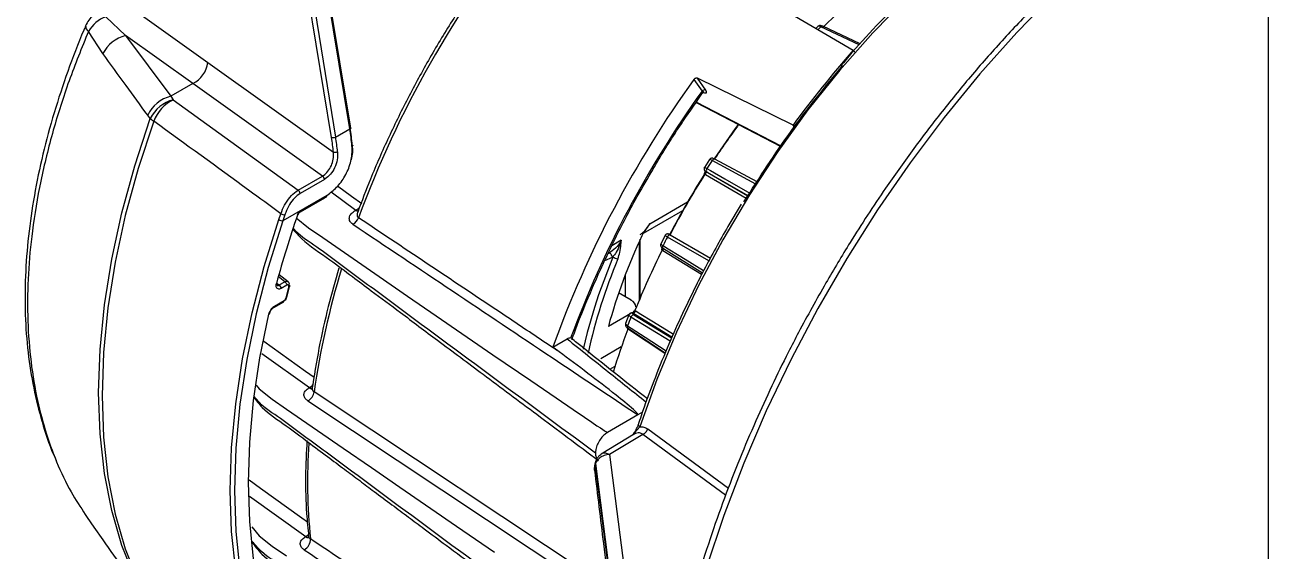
# Model space of a CAD drawing. Extents: x 16.7 to 113.1, y 4.5 to 84.5.
# Drawn here: x 18.045 to 22.467, y 68.79 to 70.662 of the extents above; entities that cross this region are included whole.
import ezdxf

# ---------------------------------------------------------------- set-up
doc = ezdxf.new("R2010")
doc.units = 0
doc.header["$MEASUREMENT"] = 0
doc.layers.add('OBJECT', color=7, linetype='CONTINUOUS')

msp = doc.modelspace()

# ---------------------------------------------------------------- linework, layer by layer
at = {"layer": 'OBJECT'}
for p, q in [((22.4673, 72.3413), (22.4673, 65.4737)), ((19.2007, 70.2921), (19.0162, 71.4208)), ((19.2041, 70.2943), (19.0196, 71.423)), ((19.1361, 70.2611), (18.9516, 71.3899)), ((18.966, 71.3918), (19.1505, 70.2631)), ((18.3716, 70.7604), (18.6962, 70.5287)), ((20.6693, 70.7609), (20.9912, 70.5716)), ((18.3331, 70.6909), (18.4032, 70.6239)), ((18.3222, 70.5599), (18.2712, 70.6389)), ((18.4032, 70.6239), (18.564, 70.4081)), ((18.6422, 70.4533), (18.4032, 70.6239)), ((20.8651, 70.6562), (20.8585, 70.6497)), ((21.0122, 70.5909), (20.8764, 70.6551)), ((21.0159, 70.5949), (20.8839, 70.6573)), ((20.9912, 70.5716), (20.9955, 70.5655)), ((18.6962, 70.5287), (19.1429, 70.2097)), ((18.6422, 70.4533), (18.564, 70.4081)), ((19.1036, 70.1238), (18.6422, 70.4533)), ((20.4248, 70.4676), (20.4538, 70.4264)), ((20.7774, 70.3056), (20.4372, 70.4721)), ((20.4667, 70.43), (20.4372, 70.4721)), ((18.564, 70.4081), (18.5732, 70.3958)), ((18.5732, 70.3958), (19.0173, 70.0739)), ((20.4325, 70.3858), (20.7343, 70.2298)), ((20.735, 70.2309), (20.4333, 70.3868)), ((18.4912, 70.3289), (18.482, 70.3413)), ((19.1505, 70.2631), (19.2007, 70.2921)), ((20.7821, 70.2989), (20.7774, 70.3056)), ((20.4806, 70.1836), (20.4622, 70.1551)), ((20.6499, 70.1033), (20.4997, 70.1842)), ((20.4643, 70.1423), (20.4647, 70.1419)), ((20.4643, 70.1381), (20.4649, 70.1389)), ((20.4647, 70.1419), (20.4646, 70.142)), ((20.4647, 70.1419), (20.4657, 70.1412)), ((20.4657, 70.1412), (20.6169, 70.0538)), ((20.6173, 70.0543), (20.4713, 70.1387)), ((20.645, 70.0959), (20.4897, 70.1796)), ((19.0173, 70.0739), (19.1036, 70.1238)), ((19.1108, 70.1126), (19.0244, 70.0628)), ((20.4658, 70.1289), (20.4634, 70.1306)), ((20.611, 70.0449), (20.4658, 70.1289)), ((19.1193, 70.0553), (18.9632, 69.9652)), ((19.0276, 70.0023), (19.114, 70.0521)), ((19.1343, 70.0679), (19.2228, 70.0034)), ((19.0256, 69.9977), (19.112, 70.0475)), ((20.2676, 69.9544), (20.4023, 70.0322)), ((20.593, 70.0244), (20.5457, 69.9455)), ((18.9489, 69.9697), (18.9558, 69.9904)), ((18.97, 69.9861), (18.9632, 69.9652)), ((19.2228, 70.0034), (19.2208, 70.0022)), ((19.2282, 69.9962), (19.2281, 69.995)), ((20.245, 69.9211), (20.385, 70.0019)), ((20.3401, 69.9158), (20.3388, 69.9164)), ((20.3394, 69.916), (20.3388, 69.9164)), ((20.3407, 69.9155), (20.3394, 69.916)), ((20.3399, 69.9159), (20.3407, 69.9155)), ((20.3407, 69.9155), (20.484, 69.8329)), ((20.1662, 69.8959), (20.1331, 69.8768)), ((20.2298, 69.8904), (20.2298, 69.6846)), ((20.2342, 69.695), (20.2342, 69.8999)), ((20.3226, 69.9133), (20.3071, 69.8831)), ((20.4782, 69.8224), (20.3306, 69.9074)), ((20.3413, 69.9136), (20.4833, 69.8318)), ((20.1084, 69.8237), (20.1357, 69.836)), ((20.1202, 69.849), (20.1267, 69.8528)), ((20.1357, 69.836), (20.1362, 69.8363)), ((20.3141, 69.8589), (20.3118, 69.8607)), ((20.4522, 69.7737), (20.3141, 69.8589)), ((20.3162, 69.8662), (20.4555, 69.7803)), ((18.9423, 69.7425), (18.9497, 69.737)), ((18.9699, 69.7486), (18.9464, 69.7666)), ((18.9814, 69.7486), (18.9495, 69.7732)), ((18.9497, 69.737), (18.9699, 69.7486)), ((20.1803, 69.7724), (20.1803, 69.6952)), ((18.9769, 69.7363), (18.9568, 69.7247)), ((18.974, 69.6913), (18.9837, 69.7294)), ((18.9767, 69.693), (18.9878, 69.7367)), ((20.2011, 69.6833), (20.1572, 69.7086)), ((18.931, 69.6575), (18.9312, 69.6575)), ((18.9312, 69.6575), (18.9657, 69.6775)), ((18.9332, 69.6621), (18.9672, 69.6817)), ((20.2004, 69.6355), (20.1205, 69.5894)), ((20.1939, 69.6309), (20.1818, 69.5998)), ((20.3406, 69.5372), (20.201, 69.6231)), ((20.2074, 69.6366), (20.2064, 69.6373)), ((20.3467, 69.5509), (20.2074, 69.6366)), ((20.2102, 69.6416), (20.2099, 69.6409)), ((20.2115, 69.6311), (20.3457, 69.5486)), ((20.2153, 69.6458), (20.2179, 69.6445)), ((20.1922, 69.5784), (20.1899, 69.5803)), ((20.1905, 69.5829), (20.323, 69.496)), ((20.322, 69.4934), (20.1922, 69.5784)), ((19.9229, 69.5158), (19.9741, 69.5453)), ((20.0938, 69.476), (20.1661, 69.5178)), ((18.888, 69.4936), (19.0575, 69.3726)), ((19.9454, 69.4992), (19.9229, 69.5158)), ((20.1262, 69.4378), (20.1429, 69.4474)), ((19.0575, 69.3726), (19.0557, 69.3715)), ((19.0516, 69.3252), (20.0696, 68.6498)), ((20.2255, 69.2751), (20.1173, 69.2126)), ((20.242, 69.2846), (20.2255, 69.2751)), ((20.2156, 69.2085), (20.0947, 69.1352)), ((20.2117, 69.2111), (20.2072, 69.2035)), ((20.2081, 69.204), (20.2135, 69.211)), ((20.2176, 69.2091), (20.2083, 69.2039)), ((20.2135, 69.211), (20.2321, 69.2325)), ((20.2608, 69.225), (20.5475, 69.0149)), ((20.2434, 69.2056), (20.1243, 69.1343)), ((20.5377, 68.9897), (20.2434, 69.2056)), ((20.1243, 69.1343), (20.1241, 69.1343)), ((20.1243, 69.1343), (20.1981, 68.5599)), ((20.0735, 69.0957), (20.1466, 68.5175)), ((20.0754, 69.1022), (20.1484, 68.5249)), ((18.8446, 68.9863), (19.0443, 68.8424)), ((18.2601, 68.9207), (18.267, 68.9097)), ((18.2667, 68.9095), (18.2902, 68.8759)), ((18.2902, 68.876), (18.3222, 68.8303)), ((19.0443, 68.8424), (19.0425, 68.8414))]:
    msp.add_line(p, q, dxfattribs=at)
at = {"layer": 'OBJECT', "flags": 128}
for points in [[(22.274, 71.2348), (22.1298, 71.1347), (21.987, 71.0242), (21.8461, 70.9036), (21.7079, 70.7736), (21.573, 70.6347), (21.4419, 70.4876), (21.3154, 70.3329), (21.194, 70.1715), (21.0783, 70.004), (20.9688, 69.8312), (20.866, 69.6539), (20.7704, 69.473), (20.6824, 69.2892), (20.6025, 69.1035), (20.531, 68.9167), (20.4683, 68.7296), (20.4146, 68.5432)], [(21.5656, 71.074), (21.4361, 70.9796), (21.3082, 70.8743), (21.183, 70.7589), (21.0611, 70.6341), (20.9433, 70.5006), (20.8305, 70.3594), (20.7232, 70.2112), (20.6222, 70.0571), (20.5281, 69.8981), (20.4415, 69.735), (20.363, 69.5691), (20.293, 69.4012), (20.2321, 69.2325)], [(18.4912, 68.5923), (18.4358, 68.6964), (18.39, 68.8107), (18.3541, 68.9346), (18.3283, 69.067), (18.3127, 69.2073), (18.3076, 69.3546), (18.3127, 69.5078), (18.3283, 69.6661), (18.3541, 69.8284), (18.39, 69.9937), (18.4358, 70.1608), (18.4912, 70.3289)], [(18.5036, 70.3199), (18.4481, 70.1514), (18.4022, 69.9838), (18.3662, 69.8182), (18.3403, 69.6555), (18.3247, 69.4969), (18.3195, 69.3433), (18.3247, 69.1957), (18.3403, 69.055), (18.3662, 68.9222), (18.4022, 68.7981), (18.4481, 68.6835), (18.5036, 68.5791)], [(19.2041, 70.2943), (19.204, 70.294), (19.2037, 70.2935), (19.203, 70.293), (19.202, 70.2925), (19.2007, 70.2921)], [(19.2095, 70.2352), (19.2105, 70.2348), (19.2112, 70.2343), (19.2116, 70.2338), (19.2116, 70.2332), (19.2113, 70.2326), (19.2107, 70.232), (19.2097, 70.2314), (19.2085, 70.2309)], [(20.4997, 70.1842), (20.4993, 70.1844), (20.498, 70.1847), (20.4966, 70.1847), (20.4951, 70.1843), (20.4936, 70.1835), (20.4921, 70.1825), (20.4908, 70.1811), (20.4897, 70.1796)], [(20.4713, 70.1511), (20.4841, 70.1437), (20.5353, 70.1141), (20.6232, 70.0633)], [(19.2435, 70.0254), (19.2069, 70.052), (19.1569, 70.0883)], [(18.9489, 68.2429), (18.8966, 68.3489), (18.8534, 68.4643), (18.8195, 68.5885), (18.7952, 68.7207), (18.7805, 68.8602), (18.7756, 69.0063), (18.7805, 69.1579), (18.7952, 69.3144), (18.8195, 69.4747), (18.8534, 69.638), (18.8966, 69.8033), (18.9489, 69.9697)], [(18.9632, 69.9652), (18.9111, 69.7995), (18.868, 69.6349), (18.8343, 69.4723), (18.8101, 69.3126), (18.7955, 69.1568), (18.7906, 69.0057), (18.7955, 68.8603), (18.8101, 68.7213), (18.8343, 68.5897), (18.868, 68.466), (18.9111, 68.3511), (18.9632, 68.2456)], [(19.0107, 69.9755), (19.0535, 69.9406), (19.1044, 69.9056), (19.3058, 69.7666), (19.4066, 69.6972), (19.5075, 69.6278), (19.7094, 69.4891), (19.8443, 69.3967), (19.9345, 69.3352), (19.9948, 69.2942), (20.0351, 69.2668), (20.0621, 69.2486), (20.0801, 69.2365), (20.0923, 69.2285), (20.1004, 69.2231), (20.1059, 69.2196), (20.1095, 69.2172), (20.112, 69.2156), (20.1137, 69.2146), (20.1148, 69.2139), (20.1156, 69.2134), (20.1161, 69.2131), (20.1164, 69.2129), (20.1167, 69.2128), (20.1169, 69.2127), (20.117, 69.2127), (20.1171, 69.2126), (20.1171, 69.2126), (20.1172, 69.2126), (20.1172, 69.2126), (20.1172, 69.2126), (20.1173, 69.2126), (20.1173, 69.2126), (20.1173, 69.2126), (20.1173, 69.2126)], [(19.2228, 70.0034), (19.2269, 70.0015), (19.2295, 70.0009)], [(20.3162, 69.8662), (20.3158, 69.8665), (20.3148, 69.8675), (20.3142, 69.8687), (20.3138, 69.8702), (20.3137, 69.8719), (20.3139, 69.8737), (20.3144, 69.8755), (20.3151, 69.8773)], [(20.3151, 69.8773), (20.3277, 69.8695), (20.3782, 69.8383), (20.4595, 69.7882)], [(20.1362, 69.8363), (20.0858, 69.7019), (20.071, 69.6564)], [(20.1357, 69.836), (20.1344, 69.8393), (20.1328, 69.8424), (20.1308, 69.8452), (20.1288, 69.8476), (20.1267, 69.8493), (20.1246, 69.8502), (20.1228, 69.8505), (20.1227, 69.8504)], [(20.071, 69.6564), (20.0457, 69.5677), (20.0314, 69.5089)], [(18.9128, 68.5196), (18.8813, 68.6379), (18.8586, 68.7636), (18.845, 68.896), (18.8404, 69.0345), (18.845, 69.1783), (18.8586, 69.3265), (18.8813, 69.4783), (18.9128, 69.6329)], [(20.2179, 69.6445), (20.2305, 69.6368), (20.281, 69.6057), (20.3517, 69.5622)], [(20.189, 69.5922), (20.2015, 69.584), (20.2513, 69.5513), (20.3257, 69.5026)], [(20.1899, 69.5803), (20.1905, 69.5819), (20.1908, 69.5828)], [(20.1922, 69.5784), (20.1927, 69.5802), (20.1929, 69.5814)], [(19.0738, 69.4082), (19.0434, 69.4298), (18.8955, 69.5355), (18.8951, 69.5358)], [(18.8683, 69.3806), (18.8788, 69.368), (18.9245, 69.3308), (18.9754, 69.2958), (19.1768, 69.1568), (19.2776, 69.0874), (19.3784, 69.018), (19.5804, 68.8793), (19.7153, 68.7869)], [(20.0905, 68.682), (20.0519, 68.7077), (19.8973, 68.8102), (19.2791, 69.2205), (19.0739, 69.3567)], [(20.2129, 69.2093), (20.2127, 69.2095), (20.2121, 69.2103), (20.2117, 69.2108), (20.2117, 69.2112), (20.212, 69.2113), (20.2126, 69.2113), (20.2135, 69.211)], [(20.2321, 69.2325), (20.2296, 69.2343), (20.2277, 69.2361), (20.2266, 69.2376), (20.2263, 69.239), (20.2267, 69.2401)], [(20.0715, 69.0785), (20.0713, 69.0859), (20.0735, 69.0957)], [(19.05, 68.8931), (19.0306, 68.9071), (18.8835, 69.0132), (18.8425, 69.0428)], [(18.853, 68.8765), (18.8788, 68.8454), (18.9245, 68.8082), (18.9754, 68.7732)], [(19.054, 68.8489), (19.0493, 68.8452), (19.0443, 68.8424)]]:
    msp.add_lwpolyline(points, dxfattribs=at)
at = {"layer": 'OBJECT'}
for centre, radius, start, end in [((22.7087, 68.6972), 3.7045, 141.0762, 159.8067), ((22.5154, 68.9787), 2.3383, 128.9012, 134.226), ((18.3529, 70.6193), 0.1, 129.943, 156.8526), ((18.3807, 70.5713), 0.1288, 111.711, 148.2884), ((18.2828, 70.6574), 0.0218, 176.5824, 237.8389), ((18.4343, 70.5014), 0.1264, 104.2096, 152.4362), ((22.7015, 68.803), 2.6002, 134.5792, 134.8913), ((20.8817, 70.6509), 0.00675, 71.3803, 142.1048), ((23.7897, 68.1031), 3.7316, 138.5845, 143.8264), ((18.5986, 70.5414), 0.0984, 296.3087, 352.5432), ((23.5589, 68.2069), 3.8643, 144.1964, 160.2026), ((18.5954, 70.2858), 0.1263, 104.4031, 153.9105), ((23.4848, 68.2496), 3.7317, 144.315, 159.6388), ((20.4626, 70.4199), 0.0109, 67.7255, 143.7533), ((18.6047, 70.2735), 0.1263, 104.4129, 153.9876), ((18.6355, 70.2688), 0.1414, 116.111, 158.8546), ((18.5681, 70.4214), 0.1203, 230.2488, 237.566), ((23.0118, 68.5259), 3.0115, 143.7279, 146.6231), ((22.9939, 68.5365), 2.9922, 143.6922, 146.5538), ((19.1384, 70.2986), 0.0376, 266.5587, 288.772), ((19.1484, 70.2365), 0.0274, 258.2472, 289.2003), ((20.4577, 70.1369), 0.00856, 311.9887, 35.566), ((20.4586, 70.135), 0.00942, 319.5156, 41.4047), ((20.4784, 70.145), 0.00946, 139.0838, 221.2898), ((23.0886, 68.4786), 3.1061, 146.7962, 147.4205), ((19.0953, 70.1106), 0.0156, 7.5446, 57.7656), ((23.0475, 68.5013), 3.0562, 147.7596, 152.4446), ((23.0638, 68.4919), 3.0736, 147.7815, 152.4002), ((19.009, 70.0607), 0.0156, 7.5446, 57.7656), ((19.1091, 70.0516), 0.00495, 305.1483, 6.1693), ((19.1147, 70.0546), 0.00468, 308.5006, 8.5888), ((19.2064, 70.0384), 0.0387, 295.0731, 319.2424), ((22.3073, 68.8402), 3.486, 160.8131, 165.0007), ((18.965, 69.9957), 0.0306, 238.2963, 266.5653), ((18.9726, 70.021), 0.0349, 241.0626, 265.5812), ((19.0155, 69.988), 0.00224, 255.0283, 323.5983), ((19.0228, 70.0017), 0.00491, 303.9241, 6.3264), ((19.1915, 69.9912), 0.0432, 298.0508, 339.3436), ((19.2303, 70.0176), 0.0181, 238.4683, 270.4633), ((22.0351, 69.0649), 1.9851, 154.7328, 164.6775), ((23.087, 68.4774), 3.1053, 152.5796, 153.2041), ((20.3395, 69.9043), 0.00946, 78.705, 160.9162), ((21.9934, 69.062), 1.9927, 157.3448, 167.4493), ((20.1677, 69.8938), 0.0655, 241.3316, 258.373), ((22.9812, 68.5326), 2.9816, 153.549, 158.0771), ((20.3041, 69.8665), 0.00961, 322.7155, 9.6875), ((20.3038, 69.8645), 0.0118, 331.6906, 6.6216), ((21.9872, 68.9377), 2.9433, 163.0749, 171.8161), ((18.9402, 69.7451), 0.00275, 267.3544, 334.4478), ((18.9414, 69.724), 0.0154, 2.6031, 57.3978), ((18.9283, 69.6616), 0.00493, 305.0111, 6.3066), ((18.9127, 69.6359), 0.003, 272.2018, 339.4546), ((22.9207, 68.5501), 2.9237, 158.4694, 159.1194), ((20.2116, 69.6201), 0.0111, 90.6766, 163.9547), ((20.2053, 69.6474), 0.0101, 276.181, 350.9613), ((20.2073, 69.6477), 0.011, 270.603, 343.547), ((22.7723, 68.6137), 2.7574, 159.4793, 162.8467), ((20.1958, 69.5885), 0.00774, 151.5588, 226.7033), ((19.0311, 69.3634), 0.0434, 298.2864, 350.9998), ((19.0646, 69.3852), 0.0163, 236.8528, 279.7061), ((19.0408, 69.4075), 0.0387, 295.5238, 317.6366), ((19.0669, 69.3878), 0.0179, 238.3715, 271.6626), ((20.2021, 69.2138), 0.0117, 312.9903, 346.2661), ((21.056, 69.0391), 2.0055, 176.1154, 185.8767), ((19.0197, 68.832), 0.0414, 297.1522, 2.4574), ((19.0514, 68.8548), 0.0161, 236.6815, 280.6748), ((19.0537, 68.8576), 0.0179, 238.3494, 271.9643)]:
    msp.add_arc(centre, radius, start, end, dxfattribs=at)
for centre, major_axis, ratio, start_param, end_param in [((18.8978, 70.3356), (-0.1597, 0.4813), 0.560728, 4.312922, 4.439386), ((18.9056, 70.3382), (-0.1547, 0.4726), 0.560082, 4.31505, 4.441514), ((18.8397, 70.3041), (-0.1547, 0.4726), 0.560082, 4.333255, 4.441514), ((18.8475, 70.3066), (-0.1597, 0.4813), 0.560728, 4.331127, 4.439386), ((19.1138, 70.1745), (0.076, 0.1298), 0.57857, 3.935175, 3.984778), ((20.1579, 69.6592), (0.06, 0.0009), 0.567125, 6.274759, 7.042704)]:
    msp.add_ellipse(centre, major_axis=major_axis, ratio=ratio, start_param=start_param, end_param=end_param, dxfattribs=at)
for points, knots in [([(22.2475, 71.2338), (22.209, 71.2081), (22.1279, 71.1539), (22.0054, 71.0609), (21.8803, 70.9578), (21.7575, 70.8472), (21.6375, 70.7301), (21.521, 70.607), (21.4086, 70.4792), (21.3018, 70.3483), (21.2011, 70.2159), (21.1151, 70.0948), (21.0421, 69.9856), (20.9705, 69.8737), (20.9227, 69.7925), (20.8943, 69.7443)], [0, 0, 0, 0, 0.075842, 0.160131, 0.244259, 0.328172, 0.411785, 0.494955, 0.577411, 0.6586, 0.737157, 0.81373, 0.868143, 0.921735, 1, 1, 1, 1]), ([(21.5554, 71.0732), (21.5426, 71.0648), (21.4927, 71.0318), (21.4064, 70.9657), (21.2973, 70.8755), (21.1905, 70.7778), (21.087, 70.6737), (21.0055, 70.586), (20.9598, 70.5313), (20.9463, 70.5151)], [0, 0, 0, 0, 0.059807, 0.234875, 0.409495, 0.583472, 0.756468, 0.927849, 1, 1, 1, 1]), ([(19.8157, 71.0273), (19.7981, 71.0053), (19.747, 70.9413), (19.6661, 70.8307), (19.575, 70.6947), (19.4897, 70.5541), (19.4106, 70.4099), (19.3385, 70.2629), (19.2774, 70.1247), (19.2437, 70.0354), (19.2289, 69.9961)], [0, 0, 0, 0, 0.072016, 0.208756, 0.345507, 0.48225, 0.618993, 0.755739, 0.892496, 1, 1, 1, 1]), ([(18.2618, 70.6584), (18.2595, 70.6533), (18.2353, 70.5998), (18.1968, 70.4964), (18.1475, 70.3491), (18.1078, 70.2016), (18.0772, 70.0549), (18.0564, 69.9101), (18.0455, 69.7681), (18.0449, 69.63), (18.0548, 69.497), (18.0747, 69.3698), (18.1053, 69.2495), (18.1329, 69.1637), (18.1532, 69.1206), (18.1568, 69.1129)], [0, 0, 0, 0, 0.0092348, 0.0969086, 0.1850758, 0.2736651, 0.3625752, 0.4516822, 0.5408069, 0.6298028, 0.7184826, 0.8060232, 0.8934092, 0.9810852, 1, 1, 1, 1]), ([(18.2712, 70.6389), (18.2474, 70.5803), (18.1998, 70.4629), (18.1435, 70.2847), (18.0993, 70.106), (18.0705, 69.9352), (18.0558, 69.7755), (18.0532, 69.6256), (18.0629, 69.4802), (18.0908, 69.3019), (18.1405, 69.141), (18.2046, 69.0052), (18.2429, 68.947), (18.2601, 68.9207)], [0, 0, 0, 0, 0.090037, 0.180075, 0.273278, 0.366481, 0.448782, 0.531083, 0.615761, 0.70044, 0.855342, 0.934837, 1, 1, 1, 1]), ([(20.8839, 70.6572), (20.8836, 70.6574), (20.8808, 70.6591), (20.8761, 70.66), (20.8693, 70.6594), (20.8662, 70.657), (20.8648, 70.6559)], [0, 0, 0, 0, 0.03875, 0.456447, 0.759359, 1, 1, 1, 1]), ([(20.8764, 70.6551), (20.8757, 70.6554), (20.8728, 70.6567), (20.8685, 70.6575), (20.8653, 70.6572), (20.8648, 70.656), (20.8648, 70.6559)], [0, 0, 0, 0, 0.1267926, 0.5569888, 0.9871614, 1, 1, 1, 1]), ([(18.482, 70.3413), (18.4563, 70.3763), (18.4027, 70.449), (18.3498, 70.522), (18.3222, 70.5599)], [0, 0, 0, 0, 0.480478, 1, 1, 1, 1]), ([(20.603, 70.0329), (20.6575, 70.1181), (20.7665, 70.2886), (20.8918, 70.4416), (20.9544, 70.5181)], [0, 0, 0, 0, 0.5, 1, 1, 1, 1]), ([(20.4372, 70.4721), (20.4363, 70.4724), (20.4346, 70.473), (20.4316, 70.4726), (20.4286, 70.4713), (20.4263, 70.4694), (20.4252, 70.4681), (20.4248, 70.4676)], [0, 0, 0, 0, 0.219744, 0.439446, 0.659967, 0.880756, 1, 1, 1, 1]), ([(20.2729, 70.1368), (20.2813, 70.1515), (20.3167, 70.2135), (20.3793, 70.3105), (20.4354, 70.3904), (20.4605, 70.4261)], [0, 0, 0, 0, 0.1463, 0.619357, 1, 1, 1, 1]), ([(20.4538, 70.4264), (20.4547, 70.4247), (20.4565, 70.4215), (20.4557, 70.42), (20.4554, 70.4193)], [0, 0, 0, 0, 0.538145, 1, 1, 1, 1]), ([(20.4558, 70.4191), (20.4561, 70.4196), (20.4569, 70.4212), (20.4595, 70.4222), (20.4608, 70.4223), (20.4606, 70.4223), (20.4606, 70.4223)], [0, 0, 0, 0, 0.176233, 0.561779, 0.900057, 1, 1, 1, 1]), ([(20.4592, 70.4219), (20.4613, 70.4212), (20.4661, 70.4195), (20.4698, 70.4204), (20.4706, 70.4237), (20.468, 70.4279), (20.4667, 70.43)], [0, 0, 0, 0, 0.211919, 0.474602, 0.737297, 1, 1, 1, 1]), ([(18.9558, 69.9904), (18.9175, 70.0183), (18.7667, 70.1281), (18.616, 70.2379), (18.5036, 70.3199)], [0, 0, 0, 0, 0.254031, 1, 1, 1, 1]), ([(19.1193, 70.0553), (19.1312, 70.0642), (19.1549, 70.082), (19.1851, 70.1232), (19.2053, 70.1708), (19.2101, 70.208), (19.2087, 70.2276), (19.2085, 70.2309)], [0, 0, 0, 0, 0.235871, 0.471661, 0.709709, 0.951942, 1, 1, 1, 1]), ([(19.2095, 70.2352), (19.2105, 70.2173), (19.2115, 70.198), (19.2043, 70.1798), (19.2038, 70.1785)], [0, 0, 0, 0, 0.930978, 1, 1, 1, 1]), ([(19.1036, 70.1238), (19.1091, 70.1278), (19.1201, 70.1359), (19.1335, 70.1556), (19.1421, 70.1786), (19.144, 70.1974), (19.1431, 70.2075), (19.1429, 70.2097)], [0, 0, 0, 0, 0.231455, 0.462802, 0.696834, 0.935031, 1, 1, 1, 1]), ([(19.1575, 70.2106), (19.1576, 70.201), (19.1579, 70.1819), (19.1481, 70.1535), (19.1328, 70.1298), (19.1191, 70.1176), (19.1117, 70.1132), (19.1108, 70.1126)], [0, 0, 0, 0, 0.247398, 0.49508, 0.735442, 0.967351, 1, 1, 1, 1]), ([(20.4998, 70.1841), (20.4996, 70.1843), (20.4971, 70.1857), (20.4947, 70.1867), (20.4914, 70.1878), (20.4884, 70.188), (20.4853, 70.1874), (20.4824, 70.1858), (20.4811, 70.184), (20.4805, 70.1832)], [0, 0, 0, 0, 0.02888, 0.367606, 0.528313, 0.637713, 0.756078, 0.890132, 1, 1, 1, 1]), ([(20.4897, 70.1796), (20.489, 70.1799), (20.4863, 70.1814), (20.4826, 70.1831), (20.4803, 70.1838), (20.4806, 70.1832), (20.4806, 70.1831)], [0, 0, 0, 0, 0.119651, 0.525619, 0.931571, 1, 1, 1, 1]), ([(19.9909, 69.5429), (19.9976, 69.5612), (20.0226, 69.6293), (20.0714, 69.7468), (20.14, 69.8942), (20.2071, 70.0247), (20.2538, 70.1043), (20.2729, 70.1368)], [0, 0, 0, 0, 0.090708, 0.337017, 0.583395, 0.829795, 1, 1, 1, 1]), ([(20.4624, 70.1553), (20.4619, 70.1543), (20.4609, 70.1524), (20.4607, 70.1493), (20.4612, 70.1468), (20.4621, 70.1449), (20.4631, 70.1435), (20.4638, 70.1427), (20.4642, 70.1424), (20.4643, 70.1423)], [0, 0, 0, 0, 0.217236, 0.411062, 0.573807, 0.714728, 0.835018, 0.945666, 1, 1, 1, 1]), ([(20.4634, 70.1306), (20.4634, 70.1307), (20.4629, 70.1314), (20.4625, 70.1331), (20.463, 70.1355), (20.4639, 70.1372), (20.4643, 70.1381)], [0, 0, 0, 0, 0.0449842, 0.3140204, 0.6583636, 1, 1, 1, 1]), ([(20.4627, 70.1552), (20.4627, 70.1553), (20.4626, 70.1557), (20.4654, 70.1544), (20.4693, 70.1522), (20.4713, 70.1511)], [0, 0, 0, 0, 0.188705, 0.594347, 1, 1, 1, 1]), ([(20.4646, 70.142), (20.4647, 70.1418), (20.465, 70.1411), (20.4651, 70.1392), (20.4646, 70.1385), (20.4647, 70.1388), (20.4647, 70.1388)], [0, 0, 0, 0, 0.2929061, 0.7269653, 0.9885837, 1, 1, 1, 1]), ([(20.4713, 70.1387), (20.47, 70.1395), (20.4674, 70.1409), (20.4654, 70.1418), (20.4653, 70.1416), (20.4657, 70.1412), (20.4657, 70.1412)], [0, 0, 0, 0, 0.324215, 0.648413, 0.972641, 1, 1, 1, 1]), ([(18.9558, 69.9904), (18.9598, 70.0009), (18.9678, 70.0218), (18.9871, 70.0498), (19.0045, 70.0663), (19.015, 70.0725), (19.0173, 70.0739)], [0, 0, 0, 0, 0.302947, 0.605662, 0.913217, 1, 1, 1, 1]), ([(19.0244, 70.0628), (19.0173, 70.0577), (19.0031, 70.0477), (18.9854, 70.0231), (18.975, 70.0015), (18.9709, 69.9891), (18.97, 69.9861)], [0, 0, 0, 0, 0.30101, 0.601823, 0.907076, 1, 1, 1, 1]), ([(19.112, 70.0475), (19.1124, 70.0478), (19.1143, 70.0489), (19.1162, 70.0501), (19.1176, 70.051)], [0, 0, 0, 0, 0.250135, 1, 1, 1, 1]), ([(19.0149, 69.9859), (19.0158, 69.9879), (19.0175, 69.992), (19.0215, 69.9975), (19.0251, 70.0007), (19.0272, 70.002), (19.0276, 70.0023)], [0, 0, 0, 0, 0.303008, 0.605937, 0.910626, 1, 1, 1, 1]), ([(19.0174, 69.9867), (19.0175, 69.9872), (19.0181, 69.9889), (19.0198, 69.992), (19.0221, 69.9949), (19.0243, 69.9969), (19.0252, 69.9974), (19.0255, 69.9976)], [0, 0, 0, 0, 0.117755, 0.371805, 0.636167, 0.867577, 1, 1, 1, 1]), ([(19.2118, 69.9531), (19.2117, 69.9531), (19.2073, 69.9561), (19.2002, 69.9635), (19.1978, 69.9768), (19.2044, 69.9908), (19.2154, 69.9984), (19.2208, 70.0022)], [0, 0, 0, 0, 0.005177, 0.217909, 0.46291, 0.731848, 1, 1, 1, 1]), ([(19.2291, 69.996), (19.2283, 69.9945), (19.2264, 69.9908), (19.2264, 69.986), (19.2275, 69.9812), (19.2292, 69.9781), (19.2313, 69.9764), (19.2319, 69.976)], [0, 0, 0, 0, 0.199191, 0.509849, 0.639866, 0.897395, 1, 1, 1, 1]), ([(19.9454, 69.4992), (19.9326, 69.5077), (19.8684, 69.5506), (19.6306, 69.7095), (19.4056, 69.8599), (19.2319, 69.976)], [0, 0, 0, 0, 0.0539192, 0.2695963, 1, 1, 1, 1]), ([(18.9984, 69.9356), (19.0084, 69.9241), (19.0429, 69.8842), (19.1251, 69.8324), (19.2054, 69.7699), (19.2894, 69.7077), (19.3903, 69.6321), (19.5231, 69.533), (19.6847, 69.4122), (19.8754, 69.2698), (20.0121, 69.1677), (20.0853, 69.113)], [0, 0, 0, 0, 0.036911, 0.128282, 0.200937, 0.26206, 0.35655, 0.477583, 0.625164, 0.7993, 1, 1, 1, 1]), ([(20.0748, 69.1391), (19.8203, 69.3269), (19.5404, 69.5335), (19.2359, 69.7592), (19.1589, 69.8153), (19.0854, 69.8726), (19.0229, 69.9106), (19.0023, 69.9356), (18.9995, 69.9391)], [0, 0, 0, 0, 0.706222, 0.776844, 0.847466, 0.918088, 0.988649, 1, 1, 1, 1]), ([(19.2118, 69.9531), (19.448, 69.7951), (19.7858, 69.569), (20.1238, 69.3431), (20.2255, 69.2751)], [0, 0, 0, 0, 0.699038, 1, 1, 1, 1]), ([(20.5457, 69.9455), (20.5167, 69.894), (20.4763, 69.8219), (20.4214, 69.7136), (20.3771, 69.6211), (20.3279, 69.51), (20.2808, 69.3928), (20.2467, 69.3017), (20.2302, 69.2501), (20.2269, 69.2396)], [0, 0, 0, 0, 0.2256123, 0.31553, 0.4647797, 0.6191875, 0.7843082, 0.9560828, 1, 1, 1, 1]), ([(20.2342, 69.9167), (20.2374, 69.9188), (20.2499, 69.9269), (20.2602, 69.9415), (20.2667, 69.9529), (20.2676, 69.9544)], [0, 0, 0, 0, 0.234761, 0.902366, 1, 1, 1, 1]), ([(20.2676, 69.9544), (20.2675, 69.9543), (20.2615, 69.9462), (20.2513, 69.9329), (20.2431, 69.9181), (20.2399, 69.9122)], [0, 0, 0, 0, 0.008028, 0.602009, 1, 1, 1, 1]), ([(20.3386, 69.9164), (20.3379, 69.9167), (20.3361, 69.9175), (20.3346, 69.9181), (20.3317, 69.9185), (20.3292, 69.9183), (20.3263, 69.9172), (20.3238, 69.9154), (20.3229, 69.9136), (20.3225, 69.9129)], [0, 0, 0, 0, 0.155948, 0.403166, 0.497039, 0.610181, 0.743021, 0.895047, 1, 1, 1, 1]), ([(20.3394, 69.916), (20.3384, 69.9165), (20.3363, 69.9173), (20.3356, 69.9173), (20.3368, 69.9163), (20.3391, 69.9149), (20.3409, 69.9138), (20.3413, 69.9136)], [0, 0, 0, 0, 0.232839, 0.465678, 0.69852, 0.931366, 1, 1, 1, 1]), ([(20.1662, 69.8959), (20.1658, 69.8951), (20.1603, 69.885), (20.1472, 69.8663), (20.13, 69.8554), (20.1213, 69.8499)], [0, 0, 0, 0, 0.0401681, 0.5157701, 1, 1, 1, 1]), ([(20.1662, 69.8959), (20.1662, 69.8957), (20.1659, 69.8949), (20.1643, 69.8891), (20.1593, 69.8744), (20.1503, 69.8552), (20.1404, 69.8419), (20.1362, 69.8363)], [0, 0, 0, 0, 0.005408, 0.039594, 0.265066, 0.687705, 1, 1, 1, 1]), ([(20.1545, 69.8296), (20.1571, 69.8375), (20.1629, 69.8548), (20.1648, 69.8757), (20.1658, 69.8895), (20.1661, 69.8948), (20.1662, 69.8958), (20.1662, 69.8959)], [0, 0, 0, 0, 0.341941, 0.753348, 0.952558, 0.995234, 1, 1, 1, 1]), ([(20.3074, 69.8834), (20.3071, 69.8828), (20.3062, 69.8813), (20.3061, 69.8784), (20.3066, 69.8755), (20.3077, 69.8733), (20.309, 69.8716), (20.3106, 69.8701), (20.3126, 69.8685), (20.3151, 69.867), (20.3164, 69.8662)], [0, 0, 0, 0, 0.06919, 0.199087, 0.307002, 0.403881, 0.495258, 0.594369, 0.784827, 1, 1, 1, 1]), ([(20.3077, 69.8832), (20.3075, 69.8832), (20.3071, 69.8829), (20.3095, 69.8809), (20.3132, 69.8785), (20.3151, 69.8773)], [0, 0, 0, 0, 0.187963, 0.593978, 1, 1, 1, 1]), ([(20.3306, 69.9074), (20.3299, 69.9078), (20.3272, 69.9094), (20.3239, 69.9115), (20.322, 69.9129), (20.3225, 69.9129), (20.3226, 69.9129)], [0, 0, 0, 0, 0.119541, 0.52513, 0.930707, 1, 1, 1, 1]), ([(20.3118, 69.8607), (20.3117, 69.8608), (20.3112, 69.8615), (20.3108, 69.8634), (20.3111, 69.8661), (20.3119, 69.8681), (20.3124, 69.8691)], [0, 0, 0, 0, 0.044982, 0.314015, 0.658359, 1, 1, 1, 1]), ([(19.1623, 69.7972), (19.1492, 69.7515), (19.1217, 69.6558), (19.0894, 69.511), (19.0741, 69.4135), (19.0664, 69.3645)], [0, 0, 0, 0, 0.3127181, 0.6540867, 1, 1, 1, 1]), ([(18.9568, 69.7247), (18.9548, 69.7238), (18.9507, 69.7219), (18.9454, 69.7224), (18.9413, 69.7253), (18.9391, 69.7305), (18.9387, 69.7365), (18.9397, 69.7407), (18.94, 69.7424)], [0, 0, 0, 0, 0.177835, 0.355694, 0.532854, 0.708583, 0.882994, 1, 1, 1, 1]), ([(18.9421, 69.7363), (18.9422, 69.7362), (18.9423, 69.736), (18.9418, 69.7385), (18.9419, 69.7414), (18.9426, 69.7434), (18.9427, 69.7439)], [0, 0, 0, 0, 0.28751, 0.592309, 0.889532, 1, 1, 1, 1]), ([(18.9699, 69.7486), (18.9699, 69.7486), (18.9718, 69.7493), (18.9749, 69.7505), (18.979, 69.7503), (18.9806, 69.7489), (18.9812, 69.7484)], [0, 0, 0, 0, 0.000148, 0.391094, 0.782011, 1, 1, 1, 1]), ([(18.9699, 69.7486), (18.9708, 69.7479), (18.9727, 69.7466), (18.975, 69.7434), (18.9766, 69.7397), (18.9768, 69.7375), (18.9769, 69.7363)], [0, 0, 0, 0, 0.2500273, 0.5000203, 0.7500132, 1, 1, 1, 1]), ([(18.9866, 69.7391), (18.9862, 69.7408), (18.9856, 69.7441), (18.9833, 69.7474), (18.9816, 69.7484), (18.9813, 69.7485)], [0, 0, 0, 0, 0.450978, 0.925802, 1, 1, 1, 1]), ([(20.8943, 69.7443), (20.8614, 69.686), (20.8154, 69.6043), (20.7522, 69.4816), (20.7007, 69.3767), (20.643, 69.2506), (20.5865, 69.1174), (20.5321, 68.9774), (20.4813, 68.8328), (20.4381, 68.6974), (20.4148, 68.6109), (20.4047, 68.5734)], [0, 0, 0, 0, 0.154604, 0.216478, 0.319191, 0.42556, 0.53941, 0.657958, 0.780079, 0.904879, 1, 1, 1, 1]), ([(18.9421, 69.7363), (18.9427, 69.7359), (18.9442, 69.7349), (18.947, 69.7353), (18.9489, 69.7365), (18.9497, 69.737)], [0, 0, 0, 0, 0.337804, 0.713986, 1, 1, 1, 1]), ([(18.9717, 69.6832), (18.9721, 69.6836), (18.9742, 69.6858), (18.976, 69.6902), (18.9769, 69.6938), (18.9772, 69.695)], [0, 0, 0, 0, 0.121461, 0.704777, 1, 1, 1, 1]), ([(18.9837, 69.7294), (18.9839, 69.7304), (18.9843, 69.7324), (18.9838, 69.7349), (18.9827, 69.7366), (18.9809, 69.7374), (18.9789, 69.7373), (18.9775, 69.7366), (18.9769, 69.7363)], [0, 0, 0, 0, 0.174444, 0.348905, 0.523355, 0.698842, 0.875992, 1, 1, 1, 1]), ([(18.9842, 69.734), (18.9848, 69.7335), (18.9861, 69.7325), (18.9865, 69.7311), (18.9858, 69.7299), (18.9844, 69.7296), (18.9837, 69.7294)], [0, 0, 0, 0, 0.250021, 0.500012, 0.75, 1, 1, 1, 1]), ([(18.9128, 69.6329), (18.9137, 69.636), (18.9156, 69.6422), (18.9209, 69.651), (18.927, 69.658), (18.9313, 69.6609), (18.9332, 69.6621)], [0, 0, 0, 0, 0.2628485, 0.5256416, 0.7899034, 1, 1, 1, 1]), ([(18.9157, 69.6349), (18.9159, 69.6359), (18.9165, 69.6391), (18.9193, 69.645), (18.9236, 69.6513), (18.9281, 69.6557), (18.9303, 69.6569), (18.9311, 69.6573)], [0, 0, 0, 0, 0.122579, 0.364785, 0.617866, 0.87213, 1, 1, 1, 1]), ([(18.9652, 69.6772), (18.9652, 69.6772), (18.9661, 69.6769), (18.9668, 69.679), (18.9671, 69.6808), (18.9672, 69.6817)], [0, 0, 0, 0, 0.000155, 0.500084, 1, 1, 1, 1]), ([(18.9672, 69.6817), (18.968, 69.6823), (18.9697, 69.6834), (18.9718, 69.6861), (18.9733, 69.6888), (18.9738, 69.6906), (18.974, 69.6913)], [0, 0, 0, 0, 0.272252, 0.544554, 0.815592, 1, 1, 1, 1]), ([(20.201, 69.6231), (20.2004, 69.6235), (20.1977, 69.6252), (20.1946, 69.6278), (20.193, 69.63), (20.1938, 69.6304), (20.1939, 69.6305)], [0, 0, 0, 0, 0.121558, 0.533994, 0.946415, 1, 1, 1, 1]), ([(20.205, 69.6377), (20.2037, 69.6376), (20.2013, 69.6374), (20.1975, 69.6357), (20.1948, 69.6332), (20.1941, 69.6312), (20.1939, 69.6305)], [0, 0, 0, 0, 0.308454, 0.596051, 0.859746, 1, 1, 1, 1]), ([(20.2099, 69.6409), (20.2098, 69.6408), (20.2098, 69.6406), (20.2089, 69.6393), (20.207, 69.638), (20.2052, 69.6377), (20.205, 69.6377), (20.205, 69.6377)], [0, 0, 0, 0, 0.03827, 0.27588, 0.662259, 0.997186, 1, 1, 1, 1]), ([(20.2064, 69.6373), (20.2063, 69.6374), (20.2057, 69.6376), (20.2053, 69.6377), (20.205, 69.6377)], [0, 0, 0, 0, 0.148883, 1, 1, 1, 1]), ([(20.2074, 69.6366), (20.207, 69.6364), (20.2062, 69.6359), (20.2071, 69.6343), (20.2093, 69.6325), (20.2111, 69.6314), (20.2115, 69.6311)], [0, 0, 0, 0, 0.256517, 0.580507, 0.904498, 1, 1, 1, 1]), ([(20.2102, 69.6416), (20.2106, 69.6424), (20.2113, 69.644), (20.2129, 69.6454), (20.2143, 69.6459), (20.2151, 69.6458), (20.2153, 69.6458)], [0, 0, 0, 0, 0.341649, 0.68598, 0.955022, 1, 1, 1, 1]), ([(20.1821, 69.6002), (20.1819, 69.5997), (20.181, 69.598), (20.1811, 69.5947), (20.1822, 69.5911), (20.1844, 69.5879), (20.1869, 69.5853), (20.1895, 69.5837), (20.1907, 69.5829)], [0, 0, 0, 0, 0.060675, 0.24289, 0.40237, 0.56786, 0.805438, 1, 1, 1, 1]), ([(20.1823, 69.6001), (20.1821, 69.5998), (20.1814, 69.5989), (20.1835, 69.5962), (20.1871, 69.5935), (20.189, 69.5922)], [0, 0, 0, 0, 0.172521, 0.586257, 1, 1, 1, 1]), ([(20.1899, 69.5803), (20.1898, 69.5804), (20.1893, 69.5812), (20.1888, 69.5825), (20.1889, 69.5837), (20.189, 69.5841)], [0, 0, 0, 0, 0.1034094, 0.721893, 1, 1, 1, 1]), ([(19.9863, 69.548), (19.9841, 69.5481), (19.9803, 69.5484), (19.976, 69.5462), (19.9741, 69.5453)], [0, 0, 0, 0, 0.560892, 1, 1, 1, 1]), ([(19.9741, 69.5453), (20.0229, 69.5062), (20.1164, 69.4313), (20.2102, 69.3564), (20.2551, 69.3206)], [0, 0, 0, 0, 0.521167, 1, 1, 1, 1]), ([(20.2592, 69.3319), (20.1816, 69.3934), (20.0914, 69.4648), (20.0023, 69.5366), (19.99, 69.5466)], [0, 0, 0, 0, 0.861182, 1, 1, 1, 1]), ([(20.2255, 69.2751), (20.2256, 69.2752), (20.2258, 69.2753), (20.226, 69.2759), (20.2256, 69.2777), (20.2206, 69.284), (20.1957, 69.3073), (20.1041, 69.3809), (20.0137, 69.4483), (19.9454, 69.4992)], [0, 0, 0, 0, 0.000975, 0.002308, 0.005825, 0.020094, 0.076658, 0.30233, 1, 1, 1, 1]), ([(19.9458, 68.5293), (19.6914, 68.7171), (19.4114, 68.9237), (19.1068, 69.1494), (19.0299, 69.2055), (18.956, 69.2627), (18.89, 69.3041), (18.8669, 69.3329), (18.8612, 69.3401)], [0, 0, 0, 0, 0.697915, 0.767706, 0.837498, 0.90729, 0.97702, 1, 1, 1, 1]), ([(19.0516, 69.3252), (19.0501, 69.3263), (19.0445, 69.3304), (19.0382, 69.3389), (19.0369, 69.3506), (19.0424, 69.3623), (19.0513, 69.3684), (19.0557, 69.3715)], [0, 0, 0, 0, 0.081788, 0.307581, 0.536949, 0.768514, 1, 1, 1, 1]), ([(19.0672, 69.3701), (19.0672, 69.37), (19.0673, 69.3683), (19.0668, 69.3677), (19.0663, 69.3672)], [0, 0, 0, 0, 0.041687, 1, 1, 1, 1]), ([(19.0673, 69.3702), (19.0673, 69.3681), (19.0671, 69.3637), (19.0703, 69.3592), (19.0732, 69.3572), (19.0739, 69.3567)], [0, 0, 0, 0, 0.4133921, 0.8444085, 1, 1, 1, 1]), ([(18.8587, 69.3386), (18.868, 69.326), (18.896, 69.2881), (18.9737, 69.2393), (19.0492, 69.1803), (19.1189, 69.1288), (19.1801, 69.083), (19.2353, 69.0418), (19.2915, 68.9997), (19.3492, 68.9566), (19.4084, 68.9125), (19.4724, 68.8646), (19.553, 68.8044), (19.6611, 68.7237), (19.7969, 68.6222), (19.8968, 68.5476), (19.9507, 68.5073)], [0, 0, 0, 0, 0.039013, 0.116989, 0.187189, 0.249574, 0.304149, 0.353036, 0.399261, 0.456788, 0.509625, 0.559942, 0.630891, 0.728723, 0.853442, 1, 1, 1, 1]), ([(20.1173, 69.2126), (20.1129, 69.2096), (20.1037, 69.2034), (20.0911, 69.1883), (20.0813, 69.1704), (20.0757, 69.1532), (20.0751, 69.1433), (20.0748, 69.1391)], [0, 0, 0, 0, 0.19834, 0.412973, 0.627088, 0.843128, 1, 1, 1, 1]), ([(20.2263, 69.2394), (20.2246, 69.2351), (20.2208, 69.2254), (20.215, 69.2162), (20.2117, 69.2111)], [0, 0, 0, 0, 0.439687, 1, 1, 1, 1]), ([(20.2434, 69.2056), (20.2408, 69.2073), (20.2357, 69.2106), (20.2267, 69.2118), (20.2206, 69.21), (20.2176, 69.2091)], [0, 0, 0, 0, 0.338068, 0.674766, 1, 1, 1, 1]), ([(20.2321, 69.2325), (20.2371, 69.2327), (20.2471, 69.2332), (20.2562, 69.2278), (20.2608, 69.225)], [0, 0, 0, 0, 0.498431, 1, 1, 1, 1]), ([(20.2434, 69.2056), (20.2452, 69.2065), (20.2489, 69.2085), (20.2539, 69.2133), (20.2581, 69.2189), (20.2599, 69.223), (20.2608, 69.225)], [0, 0, 0, 0, 0.245159, 0.499986, 0.754817, 1, 1, 1, 1]), ([(19.0483, 69.1838), (19.0462, 69.1413), (19.0418, 69.0526), (19.0451, 68.9393), (19.0518, 68.8697), (19.0545, 68.8427)], [0, 0, 0, 0, 0.359358, 0.750976, 1, 1, 1, 1]), ([(20.0979, 69.1372), (20.0942, 69.1346), (20.0876, 69.1299), (20.0798, 69.1198), (20.0746, 69.1091), (20.072, 69.0986), (20.0712, 69.0905), (20.071, 69.084), (20.0713, 69.0804), (20.0715, 69.0784)], [0, 0, 0, 0, 0.200438, 0.353817, 0.548081, 0.712556, 0.826243, 0.901838, 1, 1, 1, 1]), ([(20.0748, 69.1391), (20.0751, 69.1341), (20.0755, 69.1262), (20.079, 69.1214), (20.0803, 69.1197)], [0, 0, 0, 0, 0.639846, 1, 1, 1, 1]), ([(20.1241, 69.1343), (20.1177, 69.1334), (20.1053, 69.1316), (20.0904, 69.1229), (20.0803, 69.1128), (20.0769, 69.1055), (20.0754, 69.1022)], [0, 0, 0, 0, 0.295101, 0.569756, 0.806961, 1, 1, 1, 1]), ([(20.0977, 69.137), (20.0977, 69.137), (20.1004, 69.1402), (20.1072, 69.1401), (20.1163, 69.1386), (20.1215, 69.1357), (20.1241, 69.1343)], [0, 0, 0, 0, 0.011314, 0.473421, 0.728889, 1, 1, 1, 1]), ([(20.0715, 69.0785), (20.0818, 68.9914), (20.1047, 68.7989), (20.1311, 68.6067), (20.1456, 68.5015)], [0, 0, 0, 0, 0.452506, 1, 1, 1, 1]), ([(20.0754, 69.1022), (20.0754, 69.1025), (20.0753, 69.1029), (20.0751, 69.1031), (20.0749, 69.103), (20.0747, 69.1028), (20.0745, 69.1023), (20.0742, 69.1017), (20.074, 69.1007), (20.0737, 69.0995), (20.0735, 69.098), (20.0734, 69.0967), (20.0735, 69.096), (20.0735, 69.0957)], [0, 0, 0, 0, 0.13574, 0.194591, 0.250843, 0.311563, 0.37511, 0.438068, 0.500883, 0.619799, 0.750938, 0.873701, 1, 1, 1, 1]), ([(18.3222, 68.8303), (18.3477, 68.7942), (18.4006, 68.7191), (18.4542, 68.644), (18.482, 68.6051)], [0, 0, 0, 0, 0.480479, 1, 1, 1, 1]), ([(18.852, 68.8243), (18.863, 68.809), (18.8924, 68.7684), (18.9728, 68.7172), (19.0485, 68.6582), (19.1183, 68.6067), (19.1794, 68.5609), (19.2347, 68.5196), (19.291, 68.4775), (19.3487, 68.4344), (19.4079, 68.3902), (19.472, 68.3423), (19.5527, 68.282), (19.6608, 68.2013), (19.796, 68.1003), (19.8952, 68.0262), (19.9485, 67.9864)], [0, 0, 0, 0, 0.046619, 0.124136, 0.193928, 0.255949, 0.310207, 0.358809, 0.404765, 0.461958, 0.514488, 0.564512, 0.635047, 0.73231, 0.856303, 1, 1, 1, 1]), ([(19.9458, 68.0067), (19.6914, 68.1945), (19.4115, 68.4011), (19.1068, 68.6268), (19.03, 68.6829), (18.9559, 68.74), (18.8883, 68.7829), (18.8642, 68.8134), (18.8573, 68.8221)], [0, 0, 0, 0, 0.694451, 0.763896, 0.833341, 0.902787, 0.972171, 1, 1, 1, 1]), ([(19.0386, 68.7952), (19.0371, 68.7963), (19.0314, 68.8004), (19.0252, 68.8089), (19.024, 68.8206), (19.0295, 68.8322), (19.0382, 68.8383), (19.0425, 68.8414)], [0, 0, 0, 0, 0.084541, 0.312072, 0.541034, 0.770526, 1, 1, 1, 1]), ([(19.054, 68.8425), (19.0541, 68.8415), (19.0544, 68.8387), (19.0537, 68.8378), (19.0533, 68.8373)], [0, 0, 0, 0, 0.3833271, 1, 1, 1, 1]), ([(19.0611, 68.8338), (19.0603, 68.8343), (19.0575, 68.8362), (19.0547, 68.8393), (19.0547, 68.8419), (19.0547, 68.8427)], [0, 0, 0, 0, 0.1966009, 0.727606, 1, 1, 1, 1]), ([(20.0086, 68.1993), (19.966, 68.2278), (19.7183, 68.3936), (19.4025, 68.6051), (19.1293, 68.7881), (19.0611, 68.8338)], [0, 0, 0, 0, 0.134736, 0.784101, 1, 1, 1, 1]), ([(19.0386, 68.7952), (19.2747, 68.6371), (19.6015, 68.4184), (19.9284, 68.1997), (20.0192, 68.139)], [0, 0, 0, 0, 0.722415, 1, 1, 1, 1])]:
    msp.add_open_spline(points, degree=3, knots=knots, dxfattribs=at)

doc.saveas('drawing.dxf')
